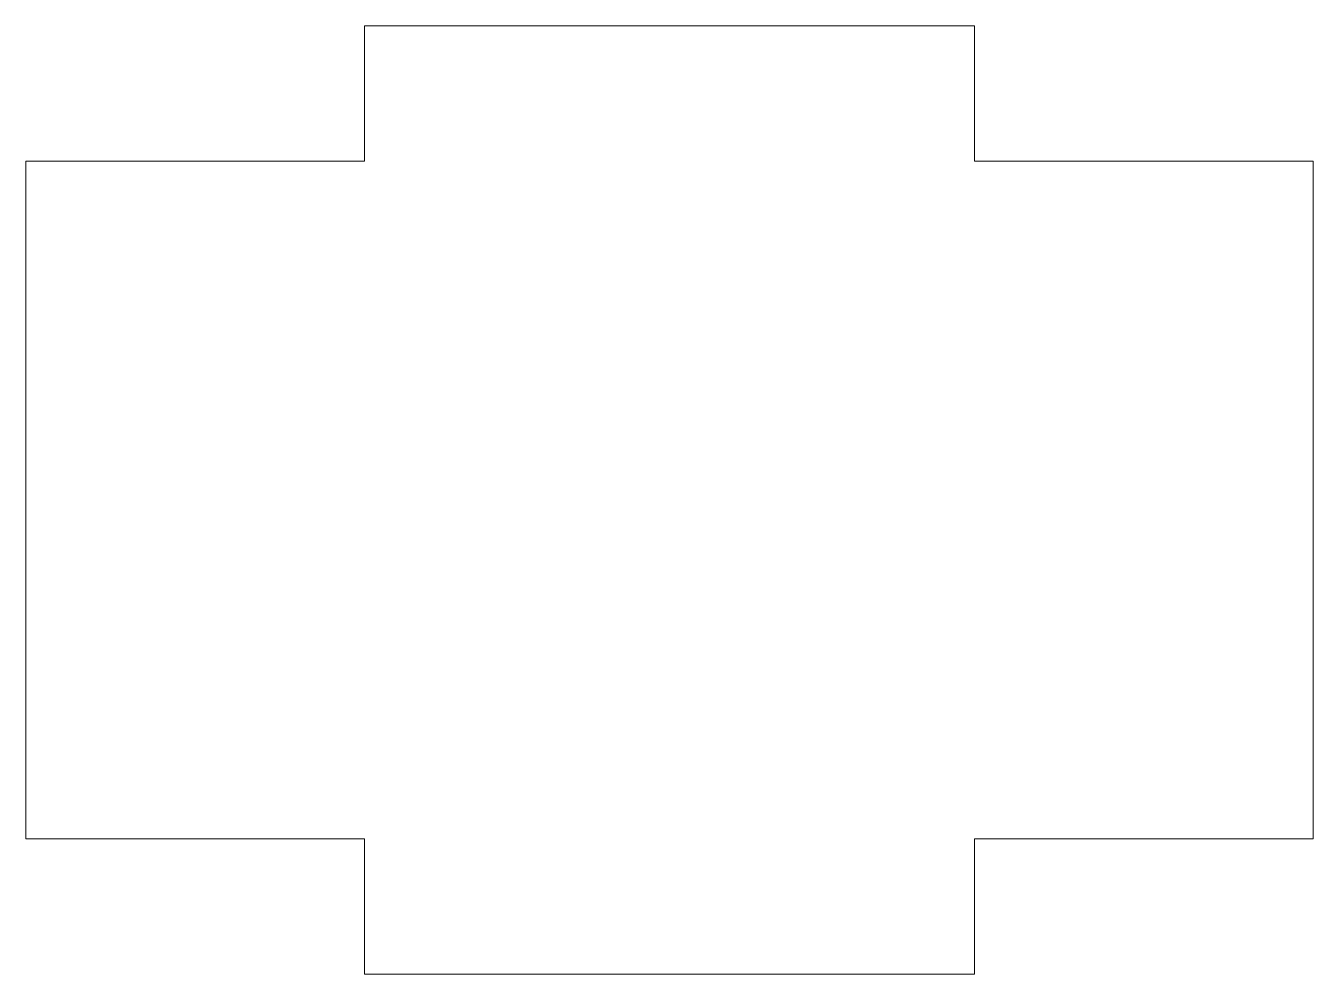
# Model space of a CAD drawing. Header units: millimetres. Extents: x -19 to 19, y -4 to 24.
import ezdxf

# ---------------------------------------------------------------- set-up
doc = ezdxf.new("R2010")
doc.units = ezdxf.units.MM

msp = doc.modelspace()

# ---------------------------------------------------------------- linework, layer by layer
at = {"color": 7, "linetype": 'Continuous', "lineweight": 15}
for p, q in [((9, 24), (-9, 24)), ((-9, 24), (-9, 20)), ((9, 20), (9, 24)), ((-9, 20), (-19, 20)), ((-19, 20), (-19, 0)), ((19, 20), (9, 20)), ((19, 0), (19, 20)), ((-19, 0), (-9, 0)), ((-9, 0), (-9, -4)), ((9, -4), (9, 0)), ((9, 0), (19, 0)), ((-9, -4), (9, -4))]:
    msp.add_line(p, q, dxfattribs=at)

doc.saveas('drawing.dxf')
